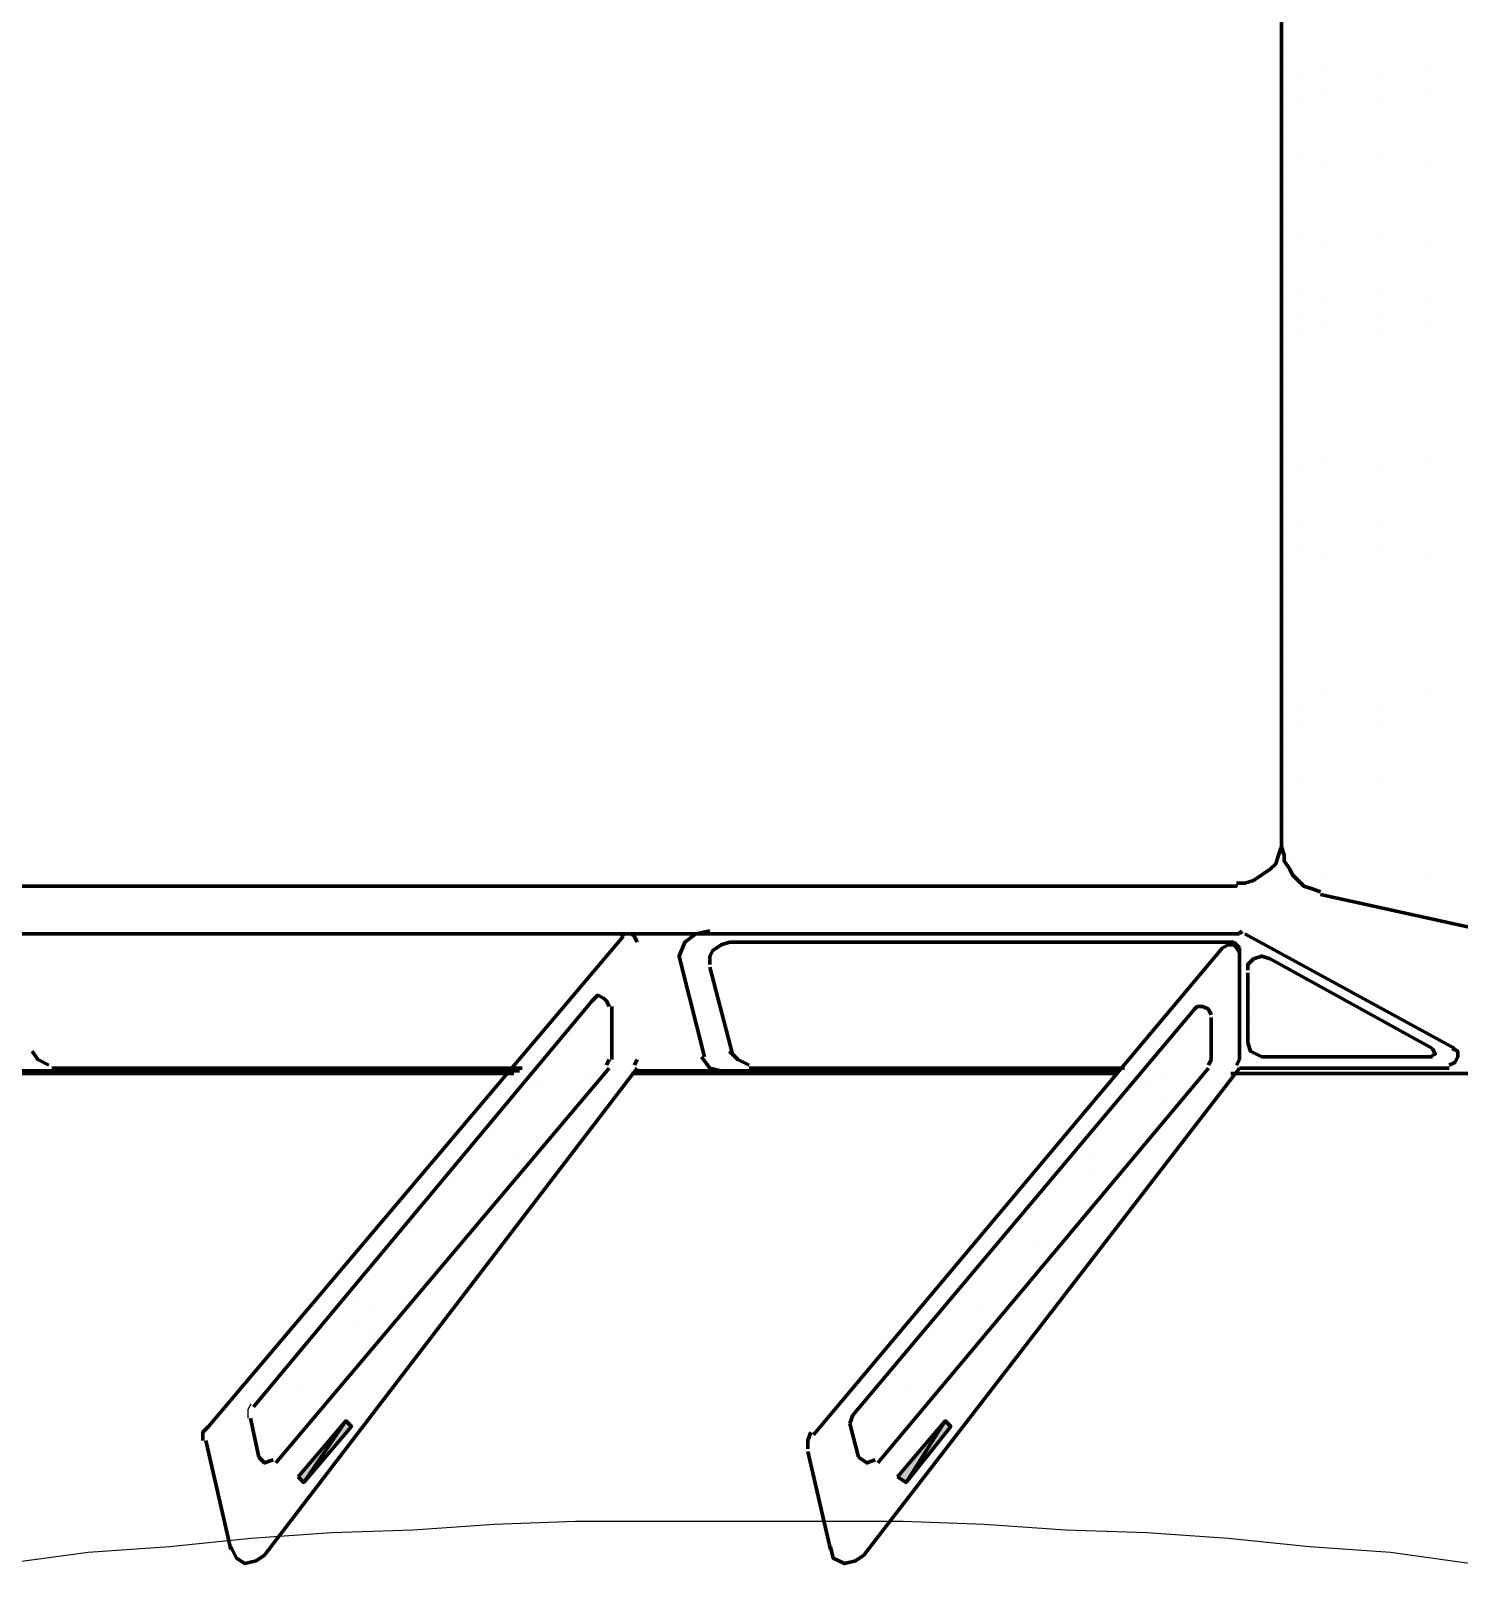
# Model space of a CAD drawing. Header units: millimetres. Extents: x 2273 to 2522, y 1034 to 1187.
# Drawn here: x 2287.945 to 2289.445, y 1107.941 to 1109.557 of the extents above; entities that cross this region are included whole.
import ezdxf

# ---------------------------------------------------------------- set-up
doc = ezdxf.new("R2010")
doc.units = ezdxf.units.MM
doc.linetypes.add('DASHED', pattern=[19.05, 12.7, -6.35])
doc.layers.add('LAYER8', color=8, linetype='Continuous')
doc.layers.add('PAREDES', color=4, linetype='Continuous', lineweight=100)
doc.layers.add('projeção coberta', color=252, linetype='DASHED', lineweight=0)

# ---------------------------------------------------------------- blocks, each defined once
blk = doc.blocks.new('CAR')
at = {"layer": 'projeção coberta', "linetype": 'Continuous'}
for points in [[(75.5446, 144.598), (75.5887, 144.6627), (75.5387, 144.6039), (75.5446, 144.598), (75.5887, 144.6627), (75.5946, 144.6569)], [(76.177, 144.598), (76.2181, 144.6627), (76.1681, 144.6039), (76.177, 144.598), (76.2181, 144.6627), (76.224, 144.6569)]]:
    blk.add_hatch(color=0, dxfattribs=at).paths.add_polyline_path(points)
at = {"layer": 'PAREDES', "color": 0, "linetype": 'Continuous'}
for points in [[(76.5711, 146.3863), (76.5711, 145.2657)], [(76.577, 146.1186), (76.577, 146.1186)], [(76.6123, 146.1186), (76.6123, 146.1186)], [(76.6505, 146.1186), (76.6505, 146.1186)], [(76.6887, 146.1186), (76.6887, 146.1186)], [(76.724, 146.1186), (76.724, 146.1186)], [(76.5946, 146.1069), (76.5946, 146.1069)], [(76.6328, 146.1069), (76.6328, 146.1069)], [(76.6711, 146.1069), (76.6711, 146.1069)], [(76.7093, 146.1069), (76.7093, 146.1069)], [(76.7446, 146.1069), (76.7446, 146.1069)], [(76.577, 146.101), (76.577, 146.101)], [(76.5946, 146.0922), (76.5946, 146.0922)], [(76.6123, 146.101), (76.6123, 146.101)], [(76.6328, 146.0922), (76.6328, 146.0922)], [(76.6505, 146.101), (76.6505, 146.101)], [(76.6711, 146.0922), (76.6711, 146.0922)], [(76.6887, 146.101), (76.6887, 146.101)], [(76.7093, 146.0922), (76.7093, 146.0922)], [(76.724, 146.101), (76.724, 146.101)], [(76.7446, 146.0922), (76.7446, 146.0922)], [(76.577, 146.0804), (76.577, 146.0804)], [(76.5946, 146.0716), (76.5946, 146.0716)], [(76.6123, 146.0804), (76.6123, 146.0804)], [(76.6328, 146.0716), (76.6328, 146.0716)], [(76.6505, 146.0804), (76.6505, 146.0804)], [(76.6711, 146.0716), (76.6711, 146.0716)], [(76.6887, 146.0804), (76.6887, 146.0804)], [(76.7093, 146.0716), (76.7093, 146.0716)], [(76.724, 146.0804), (76.724, 146.0804)], [(76.7446, 146.0716), (76.7446, 146.0716)], [(76.577, 146.0627), (76.577, 146.0627)], [(76.5946, 146.0539), (76.5946, 146.0539)], [(76.6123, 146.0627), (76.6123, 146.0627)], [(76.6328, 146.0539), (76.6328, 146.0539)], [(76.6505, 146.0627), (76.6505, 146.0627)], [(76.6711, 146.0539), (76.6711, 146.0539)], [(76.6887, 146.0627), (76.6887, 146.0627)], [(76.7093, 146.0539), (76.7093, 146.0539)], [(76.724, 146.0627), (76.724, 146.0627)], [(76.7446, 146.0539), (76.7446, 146.0539)], [(76.577, 146.0422), (76.577, 146.0422)], [(76.6123, 146.0422), (76.6123, 146.0422)], [(76.6505, 146.0422), (76.6505, 146.0422)], [(76.6887, 146.0422), (76.6887, 146.0422)], [(76.724, 146.0422), (76.724, 146.0422)], [(76.577, 146.0245), (76.577, 146.0245)], [(76.5946, 146.0333), (76.5946, 146.0333)], [(76.6123, 146.0245), (76.6123, 146.0245)], [(76.6328, 146.0333), (76.6328, 146.0333)], [(76.6505, 146.0245), (76.6505, 146.0245)], [(76.6711, 146.0333), (76.6711, 146.0333)], [(76.6887, 146.0245), (76.6887, 146.0245)], [(76.7093, 146.0333), (76.7093, 146.0333)], [(76.724, 146.0245), (76.724, 146.0245)], [(76.7446, 146.0333), (76.7446, 146.0333)], [(76.577, 146.0069), (76.577, 146.0069)], [(76.5946, 146.0157), (76.5946, 146.0157)], [(76.6123, 146.0069), (76.6123, 146.0069)], [(76.6328, 146.0157), (76.6328, 146.0157)], [(76.6505, 146.0069), (76.6505, 146.0069)], [(76.6711, 146.0157), (76.6711, 146.0157)], [(76.6887, 146.0069), (76.6887, 146.0069)], [(76.7093, 146.0157), (76.7093, 146.0157)], [(76.724, 146.0069), (76.724, 146.0069)], [(76.7446, 146.0157), (76.7446, 146.0157)], [(76.5946, 145.9951), (76.5946, 145.9951)], [(76.6328, 145.9951), (76.6328, 145.9951)], [(76.6711, 145.9951), (76.6711, 145.9951)], [(76.7093, 145.9951), (76.7093, 145.9951)], [(76.7446, 145.9951), (76.7446, 145.9951)], [(76.577, 145.9863), (76.577, 145.9863)], [(76.5946, 145.9775), (76.5946, 145.9775)], [(76.6123, 145.9863), (76.6123, 145.9863)], [(76.6328, 145.9775), (76.6328, 145.9775)], [(76.6505, 145.9863), (76.6505, 145.9863)], [(76.6711, 145.9775), (76.6711, 145.9775)], [(76.6887, 145.9863), (76.6887, 145.9863)], [(76.7093, 145.9775), (76.7093, 145.9775)], [(76.724, 145.9863), (76.724, 145.9863)], [(76.7446, 145.9775), (76.7446, 145.9775)], [(76.577, 145.9686), (76.577, 145.9686)], [(76.5946, 145.9598), (76.5946, 145.9598)], [(76.6123, 145.9686), (76.6123, 145.9686)], [(76.6328, 145.9598), (76.6328, 145.9598)], [(76.6505, 145.9686), (76.6505, 145.9686)], [(76.6711, 145.9598), (76.6711, 145.9598)], [(76.6887, 145.9686), (76.6887, 145.9686)], [(76.7093, 145.9598), (76.7093, 145.9598)], [(76.724, 145.9686), (76.724, 145.9686)], [(76.7446, 145.9598), (76.7446, 145.9598)], [(76.577, 145.948), (76.577, 145.948)], [(76.5946, 145.9422), (76.5946, 145.9422)], [(76.6123, 145.948), (76.6123, 145.948)], [(76.6328, 145.9422), (76.6328, 145.9422)], [(76.6505, 145.948), (76.6505, 145.948)], [(76.6711, 145.9422), (76.6711, 145.9422)], [(76.6887, 145.948), (76.6887, 145.948)], [(76.7093, 145.9422), (76.7093, 145.9422)], [(76.724, 145.948), (76.724, 145.948)], [(76.7446, 145.9422), (76.7446, 145.9422)], [(76.577, 145.9304), (76.577, 145.9304)], [(76.6123, 145.9304), (76.6123, 145.9304)], [(76.6505, 145.9304), (76.6505, 145.9304)], [(76.6887, 145.9304), (76.6887, 145.9304)], [(76.724, 145.9304), (76.724, 145.9304)], [(76.577, 145.9127), (76.577, 145.9127)], [(76.5946, 145.9216), (76.5946, 145.9216)], [(76.6123, 145.9127), (76.6123, 145.9127)], [(76.6328, 145.9216), (76.6328, 145.9216)], [(76.6505, 145.9127), (76.6505, 145.9127)], [(76.6711, 145.9216), (76.6711, 145.9216)], [(76.6887, 145.9127), (76.6887, 145.9127)], [(76.7093, 145.9216), (76.7093, 145.9216)], [(76.724, 145.9127), (76.724, 145.9127)], [(76.7446, 145.9216), (76.7446, 145.9216)], [(76.577, 145.8951), (76.577, 145.8951)], [(76.5946, 145.9039), (76.5946, 145.9039)], [(76.6123, 145.8951), (76.6123, 145.8951)], [(76.6328, 145.9039), (76.6328, 145.9039)], [(76.6505, 145.8951), (76.6505, 145.8951)], [(76.6711, 145.9039), (76.6711, 145.9039)], [(76.6887, 145.8951), (76.6887, 145.8951)], [(76.7093, 145.9039), (76.7093, 145.9039)], [(76.724, 145.8951), (76.724, 145.8951)], [(76.7446, 145.9039), (76.7446, 145.9039)], [(76.5946, 145.8833), (76.5946, 145.8833)], [(76.6328, 145.8833), (76.6328, 145.8833)], [(76.6711, 145.8833), (76.6711, 145.8833)], [(76.7093, 145.8833), (76.7093, 145.8833)], [(76.7446, 145.8833), (76.7446, 145.8833)], [(76.577, 145.8745), (76.577, 145.8745)], [(76.5946, 145.8657), (76.5946, 145.8657)], [(76.6123, 145.8745), (76.6123, 145.8745)], [(76.6328, 145.8657), (76.6328, 145.8657)], [(76.6505, 145.8745), (76.6505, 145.8745)], [(76.6711, 145.8657), (76.6711, 145.8657)], [(76.6887, 145.8745), (76.6887, 145.8745)], [(76.7093, 145.8657), (76.7093, 145.8657)], [(76.724, 145.8745), (76.724, 145.8745)], [(76.7446, 145.8657), (76.7446, 145.8657)], [(76.577, 145.8569), (76.577, 145.8569)], [(76.5946, 145.8451), (76.5946, 145.8451)], [(76.6123, 145.8569), (76.6123, 145.8569)], [(76.6328, 145.8451), (76.6328, 145.8451)], [(76.6505, 145.8569), (76.6505, 145.8569)], [(76.6711, 145.8451), (76.6711, 145.8451)], [(76.6887, 145.8569), (76.6887, 145.8569)], [(76.7093, 145.8451), (76.7093, 145.8451)], [(76.724, 145.8569), (76.724, 145.8569)], [(76.7446, 145.8451), (76.7446, 145.8451)], [(76.577, 145.8363), (76.577, 145.8363)], [(76.6123, 145.8363), (76.6123, 145.8363)], [(76.6505, 145.8363), (76.6505, 145.8363)], [(76.6887, 145.8363), (76.6887, 145.8363)], [(76.724, 145.8363), (76.724, 145.8363)], [(76.577, 145.8186), (76.577, 145.8186)], [(76.5946, 145.8275), (76.5946, 145.8275)], [(76.6123, 145.8186), (76.6123, 145.8186)], [(76.6328, 145.8275), (76.6328, 145.8275)], [(76.6505, 145.8186), (76.6505, 145.8186)], [(76.6711, 145.8275), (76.6711, 145.8275)], [(76.6887, 145.8186), (76.6887, 145.8186)], [(76.7093, 145.8275), (76.7093, 145.8275)], [(76.724, 145.8186), (76.724, 145.8186)], [(76.7446, 145.8275), (76.7446, 145.8275)], [(76.577, 145.798), (76.577, 145.798)], [(76.5946, 145.8098), (76.5946, 145.8098)], [(76.6123, 145.798), (76.6123, 145.798)], [(76.6328, 145.8098), (76.6328, 145.8098)], [(76.6505, 145.798), (76.6505, 145.798)], [(76.6711, 145.8098), (76.6711, 145.8098)], [(76.6887, 145.798), (76.6887, 145.798)], [(76.7093, 145.8098), (76.7093, 145.8098)], [(76.724, 145.798), (76.724, 145.798)], [(76.7446, 145.8098), (76.7446, 145.8098)], [(76.577, 145.7804), (76.577, 145.7804)], [(76.5946, 145.7892), (76.5946, 145.7892)], [(76.6123, 145.7804), (76.6123, 145.7804)], [(76.6328, 145.7892), (76.6328, 145.7892)], [(76.6505, 145.7804), (76.6505, 145.7804)], [(76.6711, 145.7892), (76.6711, 145.7892)], [(76.6887, 145.7804), (76.6887, 145.7804)], [(76.7093, 145.7892), (76.7093, 145.7892)], [(76.724, 145.7804), (76.724, 145.7804)], [(76.7446, 145.7892), (76.7446, 145.7892)], [(76.5946, 145.7716), (76.5946, 145.7716)], [(76.6328, 145.7716), (76.6328, 145.7716)], [(76.6711, 145.7716), (76.6711, 145.7716)], [(76.7093, 145.7716), (76.7093, 145.7716)], [(76.7446, 145.7716), (76.7446, 145.7716)], [(76.577, 145.7627), (76.577, 145.7627)], [(76.5946, 145.7539), (76.5946, 145.7539)], [(76.6123, 145.7627), (76.6123, 145.7627)], [(76.6328, 145.7539), (76.6328, 145.7539)], [(76.6505, 145.7627), (76.6505, 145.7627)], [(76.6711, 145.7539), (76.6711, 145.7539)], [(76.6887, 145.7627), (76.6887, 145.7627)], [(76.7093, 145.7539), (76.7093, 145.7539)], [(76.724, 145.7627), (76.724, 145.7627)], [(76.7446, 145.7539), (76.7446, 145.7539)], [(76.577, 145.7451), (76.577, 145.7451)], [(76.5946, 145.7333), (76.5946, 145.7333)], [(76.6123, 145.7451), (76.6123, 145.7451)], [(76.6328, 145.7333), (76.6328, 145.7333)], [(76.6505, 145.7451), (76.6505, 145.7451)], [(76.6711, 145.7333), (76.6711, 145.7333)], [(76.6887, 145.7451), (76.6887, 145.7451)], [(76.7093, 145.7333), (76.7093, 145.7333)], [(76.724, 145.7451), (76.724, 145.7451)], [(76.7446, 145.7333), (76.7446, 145.7333)], [(76.577, 145.7245), (76.577, 145.7245)], [(76.5946, 145.7157), (76.5946, 145.7157)], [(76.6123, 145.7245), (76.6123, 145.7245)], [(76.6328, 145.7157), (76.6328, 145.7157)], [(76.6505, 145.7245), (76.6505, 145.7245)], [(76.6711, 145.7157), (76.6711, 145.7157)], [(76.6887, 145.7245), (76.6887, 145.7245)], [(76.7093, 145.7157), (76.7093, 145.7157)], [(76.724, 145.7245), (76.724, 145.7245)], [(76.7446, 145.7157), (76.7446, 145.7157)], [(76.577, 145.7069), (76.577, 145.7069)], [(76.6123, 145.7069), (76.6123, 145.7069)], [(76.6505, 145.7069), (76.6505, 145.7069)], [(76.6887, 145.7069), (76.6887, 145.7069)], [(76.724, 145.7069), (76.724, 145.7069)], [(76.577, 145.6863), (76.577, 145.6863)], [(76.5946, 145.698), (76.5946, 145.698)], [(76.6123, 145.6863), (76.6123, 145.6863)], [(76.6328, 145.698), (76.6328, 145.698)], [(76.6505, 145.6863), (76.6505, 145.6863)], [(76.6711, 145.698), (76.6711, 145.698)], [(76.6887, 145.6863), (76.6887, 145.6863)], [(76.7093, 145.698), (76.7093, 145.698)], [(76.724, 145.6863), (76.724, 145.6863)], [(76.7446, 145.698), (76.7446, 145.698)], [(76.577, 145.6686), (76.577, 145.6686)], [(76.5946, 145.6775), (76.5946, 145.6775)], [(76.6123, 145.6686), (76.6123, 145.6686)], [(76.6328, 145.6775), (76.6328, 145.6775)], [(76.6505, 145.6686), (76.6505, 145.6686)], [(76.6711, 145.6775), (76.6711, 145.6775)], [(76.6887, 145.6686), (76.6887, 145.6686)], [(76.7093, 145.6775), (76.7093, 145.6775)], [(76.724, 145.6686), (76.724, 145.6686)], [(76.7446, 145.6775), (76.7446, 145.6775)], [(76.5946, 145.6598), (76.5946, 145.6598)], [(76.6328, 145.6598), (76.6328, 145.6598)], [(76.6711, 145.6598), (76.6711, 145.6598)], [(76.7093, 145.6598), (76.7093, 145.6598)], [(76.7446, 145.6598), (76.7446, 145.6598)], [(76.577, 145.648), (76.577, 145.648)], [(76.5946, 145.6392), (76.5946, 145.6392)], [(76.6123, 145.648), (76.6123, 145.648)], [(76.6328, 145.6392), (76.6328, 145.6392)], [(76.6505, 145.648), (76.6505, 145.648)], [(76.6711, 145.6392), (76.6711, 145.6392)], [(76.6887, 145.648), (76.6887, 145.648)], [(76.7093, 145.6392), (76.7093, 145.6392)], [(76.724, 145.648), (76.724, 145.648)], [(76.7446, 145.6392), (76.7446, 145.6392)], [(76.577, 145.6304), (76.577, 145.6304)], [(76.5946, 145.6216), (76.5946, 145.6216)], [(76.6123, 145.6304), (76.6123, 145.6304)], [(76.6328, 145.6216), (76.6328, 145.6216)], [(76.6505, 145.6304), (76.6505, 145.6304)], [(76.6711, 145.6216), (76.6711, 145.6216)], [(76.6887, 145.6304), (76.6887, 145.6304)], [(76.7093, 145.6216), (76.7093, 145.6216)], [(76.724, 145.6304), (76.724, 145.6304)], [(76.7446, 145.6216), (76.7446, 145.6216)], [(76.577, 145.6127), (76.577, 145.6127)], [(76.6123, 145.6127), (76.6123, 145.6127)], [(76.6505, 145.6127), (76.6505, 145.6127)], [(76.6887, 145.6127), (76.6887, 145.6127)], [(76.724, 145.6127), (76.724, 145.6127)], [(76.577, 145.5951), (76.577, 145.5951)], [(76.5946, 145.601), (76.5946, 145.601)], [(76.6123, 145.5951), (76.6123, 145.5951)], [(76.6328, 145.601), (76.6328, 145.601)], [(76.6505, 145.5951), (76.6505, 145.5951)], [(76.6711, 145.601), (76.6711, 145.601)], [(76.6887, 145.5951), (76.6887, 145.5951)], [(76.7093, 145.601), (76.7093, 145.601)], [(76.724, 145.5951), (76.724, 145.5951)], [(76.7446, 145.601), (76.7446, 145.601)], [(76.577, 145.5745), (76.577, 145.5745)], [(76.5946, 145.5833), (76.5946, 145.5833)], [(76.6123, 145.5745), (76.6123, 145.5745)], [(76.6328, 145.5833), (76.6328, 145.5833)], [(76.6505, 145.5745), (76.6505, 145.5745)], [(76.6711, 145.5833), (76.6711, 145.5833)], [(76.6887, 145.5745), (76.6887, 145.5745)], [(76.7093, 145.5833), (76.7093, 145.5833)], [(76.724, 145.5745), (76.724, 145.5745)], [(76.7446, 145.5833), (76.7446, 145.5833)], [(76.577, 145.5569), (76.577, 145.5569)], [(76.5946, 145.5657), (76.5946, 145.5657)], [(76.6123, 145.5569), (76.6123, 145.5569)], [(76.6328, 145.5657), (76.6328, 145.5657)], [(76.6505, 145.5569), (76.6505, 145.5569)], [(76.6711, 145.5657), (76.6711, 145.5657)], [(76.6887, 145.5569), (76.6887, 145.5569)], [(76.7093, 145.5657), (76.7093, 145.5657)], [(76.724, 145.5569), (76.724, 145.5569)], [(76.7446, 145.5657), (76.7446, 145.5657)], [(76.5946, 145.548), (76.5946, 145.548)], [(76.6328, 145.548), (76.6328, 145.548)], [(76.6711, 145.548), (76.6711, 145.548)], [(76.7093, 145.548), (76.7093, 145.548)], [(76.7446, 145.548), (76.7446, 145.548)], [(76.577, 145.5363), (76.577, 145.5363)], [(76.5946, 145.5275), (76.5946, 145.5275)], [(76.6123, 145.5363), (76.6123, 145.5363)], [(76.6328, 145.5275), (76.6328, 145.5275)], [(76.6505, 145.5363), (76.6505, 145.5363)], [(76.6711, 145.5275), (76.6711, 145.5275)], [(76.6887, 145.5363), (76.6887, 145.5363)], [(76.7093, 145.5275), (76.7093, 145.5275)], [(76.724, 145.5363), (76.724, 145.5363)], [(76.7446, 145.5275), (76.7446, 145.5275)], [(76.577, 145.5186), (76.577, 145.5186)], [(76.5946, 145.5098), (76.5946, 145.5098)], [(76.6123, 145.5186), (76.6123, 145.5186)], [(76.6328, 145.5098), (76.6328, 145.5098)], [(76.6505, 145.5186), (76.6505, 145.5186)], [(76.6711, 145.5098), (76.6711, 145.5098)], [(76.6887, 145.5186), (76.6887, 145.5186)], [(76.7093, 145.5098), (76.7093, 145.5098)], [(76.724, 145.5186), (76.724, 145.5186)], [(76.7446, 145.5098), (76.7446, 145.5098)], [(76.577, 145.501), (76.577, 145.501)], [(76.5946, 145.4892), (76.5946, 145.4892)], [(76.6123, 145.501), (76.6123, 145.501)], [(76.6328, 145.4892), (76.6328, 145.4892)], [(76.6505, 145.501), (76.6505, 145.501)], [(76.6711, 145.4892), (76.6711, 145.4892)], [(76.6887, 145.501), (76.6887, 145.501)], [(76.7093, 145.4892), (76.7093, 145.4892)], [(76.724, 145.501), (76.724, 145.501)], [(76.7446, 145.4892), (76.7446, 145.4892)], [(76.577, 145.4804), (76.577, 145.4804)], [(76.6123, 145.4804), (76.6123, 145.4804)], [(76.6505, 145.4804), (76.6505, 145.4804)], [(76.6887, 145.4804), (76.6887, 145.4804)], [(76.724, 145.4804), (76.724, 145.4804)], [(76.577, 145.4627), (76.577, 145.4627)], [(76.5946, 145.4716), (76.5946, 145.4716)], [(76.6123, 145.4627), (76.6123, 145.4627)], [(76.6328, 145.4716), (76.6328, 145.4716)], [(76.6505, 145.4627), (76.6505, 145.4627)], [(76.6711, 145.4716), (76.6711, 145.4716)], [(76.6887, 145.4627), (76.6887, 145.4627)], [(76.7093, 145.4716), (76.7093, 145.4716)], [(76.724, 145.4627), (76.724, 145.4627)], [(76.7446, 145.4716), (76.7446, 145.4716)], [(76.577, 145.4422), (76.577, 145.4422)], [(76.5946, 145.451), (76.5946, 145.451)], [(76.6123, 145.4422), (76.6123, 145.4422)], [(76.6328, 145.451), (76.6328, 145.451)], [(76.6505, 145.4422), (76.6505, 145.4422)], [(76.6711, 145.451), (76.6711, 145.451)], [(76.6887, 145.4422), (76.6887, 145.4422)], [(76.7093, 145.451), (76.7093, 145.451)], [(76.724, 145.4422), (76.724, 145.4422)], [(76.7446, 145.451), (76.7446, 145.451)], [(76.577, 145.4245), (76.577, 145.4245)], [(76.5946, 145.4363), (76.5946, 145.4363)], [(76.6123, 145.4245), (76.6123, 145.4245)], [(76.6328, 145.4363), (76.6328, 145.4363)], [(76.6505, 145.4245), (76.6505, 145.4245)], [(76.6711, 145.4363), (76.6711, 145.4363)], [(76.6887, 145.4245), (76.6887, 145.4245)], [(76.7093, 145.4363), (76.7093, 145.4363)], [(76.724, 145.4245), (76.724, 145.4245)], [(76.7446, 145.4363), (76.7446, 145.4363)], [(76.5946, 145.4157), (76.5946, 145.4157)], [(76.6328, 145.4157), (76.6328, 145.4157)], [(76.6711, 145.4157), (76.6711, 145.4157)], [(76.7093, 145.4157), (76.7093, 145.4157)], [(76.7446, 145.4157), (76.7446, 145.4157)], [(76.577, 145.4039), (76.577, 145.4039)], [(76.5946, 145.398), (76.5946, 145.398)], [(76.6123, 145.4039), (76.6123, 145.4039)], [(76.6328, 145.398), (76.6328, 145.398)], [(76.6505, 145.4039), (76.6505, 145.4039)], [(76.6711, 145.398), (76.6711, 145.398)], [(76.6887, 145.4039), (76.6887, 145.4039)], [(76.7093, 145.398), (76.7093, 145.398)], [(76.724, 145.4039), (76.724, 145.4039)], [(76.7446, 145.398), (76.7446, 145.398)], [(76.577, 145.3863), (76.577, 145.3863)], [(76.5946, 145.3775), (76.5946, 145.3775)], [(76.6123, 145.3863), (76.6123, 145.3863)], [(76.6328, 145.3775), (76.6328, 145.3775)], [(76.6505, 145.3863), (76.6505, 145.3863)], [(76.6711, 145.3775), (76.6711, 145.3775)], [(76.6887, 145.3863), (76.6887, 145.3863)], [(76.7093, 145.3775), (76.7093, 145.3775)], [(76.724, 145.3863), (76.724, 145.3863)], [(76.7446, 145.3775), (76.7446, 145.3775)], [(76.577, 145.3686), (76.577, 145.3686)], [(76.5946, 145.3598), (76.5946, 145.3598)], [(76.6123, 145.3686), (76.6123, 145.3686)], [(76.6328, 145.3598), (76.6328, 145.3598)], [(76.6505, 145.3686), (76.6505, 145.3686)], [(76.6711, 145.3598), (76.6711, 145.3598)], [(76.6887, 145.3686), (76.6887, 145.3686)], [(76.7093, 145.3598), (76.7093, 145.3598)], [(76.724, 145.3686), (76.724, 145.3686)], [(76.7446, 145.3598), (76.7446, 145.3598)], [(76.577, 145.351), (76.577, 145.351)], [(76.6123, 145.351), (76.6123, 145.351)], [(76.6505, 145.351), (76.6505, 145.351)], [(76.6887, 145.351), (76.6887, 145.351)], [(76.724, 145.351), (76.724, 145.351)], [(76.577, 145.3304), (76.577, 145.3304)], [(76.5946, 145.3392), (76.5946, 145.3392)], [(76.6123, 145.3304), (76.6123, 145.3304)], [(76.6328, 145.3392), (76.6328, 145.3392)], [(76.6505, 145.3304), (76.6505, 145.3304)], [(76.6711, 145.3392), (76.6711, 145.3392)], [(76.6887, 145.3304), (76.6887, 145.3304)], [(76.7093, 145.3392), (76.7093, 145.3392)], [(76.724, 145.3304), (76.724, 145.3304)], [(76.7446, 145.3392), (76.7446, 145.3392)], [(76.577, 145.3127), (76.577, 145.3127)], [(76.5946, 145.3216), (76.5946, 145.3216)], [(76.6123, 145.3127), (76.6123, 145.3127)], [(76.6328, 145.3216), (76.6328, 145.3216)], [(76.6505, 145.3127), (76.6505, 145.3127)], [(76.6711, 145.3216), (76.6711, 145.3216)], [(76.6887, 145.3127), (76.6887, 145.3127)], [(76.7093, 145.3216), (76.7093, 145.3216)], [(76.724, 145.3127), (76.724, 145.3127)], [(76.7446, 145.3216), (76.7446, 145.3216)], [(76.5946, 145.3039), (76.5946, 145.3039)], [(76.6328, 145.3039), (76.6328, 145.3039)], [(76.6711, 145.3039), (76.6711, 145.3039)], [(76.7093, 145.3039), (76.7093, 145.3039)], [(76.7446, 145.3039), (76.7446, 145.3039)], [(76.577, 145.2922), (76.577, 145.2922)], [(76.5946, 145.2833), (76.5946, 145.2833)], [(76.6123, 145.2922), (76.6123, 145.2922)], [(76.6328, 145.2833), (76.6328, 145.2833)], [(76.6505, 145.2922), (76.6505, 145.2922)], [(76.6711, 145.2833), (76.6711, 145.2833)], [(76.6887, 145.2922), (76.6887, 145.2922)], [(76.7093, 145.2833), (76.7093, 145.2833)], [(76.724, 145.2922), (76.724, 145.2922)], [(76.7446, 145.2833), (76.7446, 145.2833)], [(76.524, 145.2275), (76.5328, 145.2275), (76.5417, 145.2304), (76.5505, 145.2363), (76.5593, 145.2422), (76.5652, 145.248), (76.5681, 145.2569), (76.5711, 145.2657), (76.5711, 145.2775)], [(76.524, 145.2275), (76.5328, 145.2275), (76.5417, 145.2304), (76.5505, 145.2363), (76.5593, 145.2422), (76.5652, 145.248), (76.5681, 145.2569), (76.5711, 145.2657), (76.5711, 145.2775)], [(76.5711, 145.2657), (76.574, 145.2569), (76.574, 145.251), (76.5799, 145.2422), (76.5828, 145.2363), (76.5887, 145.2304), (76.5946, 145.2245), (76.6034, 145.2216), (76.6123, 145.2186)], [(76.5711, 145.2657), (76.574, 145.2569), (76.574, 145.251), (76.5799, 145.2422), (76.5828, 145.2363), (76.5887, 145.2304), (76.5946, 145.2245), (76.6034, 145.2216), (76.6123, 145.2186)], [(76.5711, 145.2657), (76.5711, 145.2657)], [(76.577, 145.2745), (76.577, 145.2745)], [(76.5946, 145.2657), (76.5946, 145.2657)], [(76.6123, 145.2745), (76.6123, 145.2745)], [(76.6328, 145.2657), (76.6328, 145.2657)], [(76.6505, 145.2745), (76.6505, 145.2745)], [(76.6711, 145.2657), (76.6711, 145.2657)], [(76.6887, 145.2745), (76.6887, 145.2745)], [(76.7093, 145.2657), (76.7093, 145.2657)], [(76.724, 145.2745), (76.724, 145.2745)], [(76.7446, 145.2657), (76.7446, 145.2657)], [(76.577, 145.2539), (76.577, 145.2539)], [(76.6123, 145.2539), (76.6123, 145.2539)], [(76.6505, 145.2539), (76.6505, 145.2539)], [(76.6887, 145.2539), (76.6887, 145.2539)], [(76.724, 145.2539), (76.724, 145.2539)], [(76.5946, 145.2451), (76.5946, 145.2451)], [(76.6123, 145.2392), (76.6123, 145.2392)], [(76.6328, 145.2451), (76.6328, 145.2451)], [(76.6505, 145.2392), (76.6505, 145.2392)], [(76.6711, 145.2451), (76.6711, 145.2451)], [(76.6887, 145.2392), (76.6887, 145.2392)], [(76.7093, 145.2451), (76.7093, 145.2451)], [(76.724, 145.2392), (76.724, 145.2392)], [(76.7446, 145.2451), (76.7446, 145.2451)], [(74.9828, 145.2245), (76.524, 145.2245), (74.9828, 145.2245)], [(76.5946, 145.2275), (76.5946, 145.2275)], [(76.6123, 145.2186), (76.6123, 145.2186)], [(76.6123, 145.2157), (77.0534, 145.1186)], [(76.6328, 145.2275), (76.6328, 145.2275)], [(76.6505, 145.2186), (76.6505, 145.2186)], [(76.6711, 145.2275), (76.6711, 145.2275)], [(76.6887, 145.2186), (76.6887, 145.2186)], [(76.7093, 145.2275), (76.7093, 145.2275)], [(76.724, 145.2186), (76.724, 145.2186)], [(76.7446, 145.2275), (76.7446, 145.2275)], [(76.6711, 145.2069), (76.6711, 145.2069)], [(76.6887, 145.201), (76.6887, 145.201)], [(76.7093, 145.2069), (76.7093, 145.2069)], [(76.724, 145.201), (76.724, 145.201)], [(76.7446, 145.2069), (76.7446, 145.2069)], [(76.7446, 145.1892), (76.7446, 145.1892)], [(76.527, 145.1745), (75.2328, 145.1745)], [(75.8799, 145.1716), (75.4446, 144.6569)], [(75.8946, 145.1657), (75.8917, 145.1716), (75.8887, 145.1745), (75.8828, 145.1745), (75.877, 145.1716)], [(75.9711, 145.1775), (75.9564, 145.1745), (75.9446, 145.1657), (75.9387, 145.151), (75.9417, 145.1392)], [(75.9917, 145.1657), (75.9828, 145.1627), (75.974, 145.1569), (75.9711, 145.151), (75.9711, 145.1422)], [(76.5211, 145.1657), (75.9917, 145.1657)], [(76.527, 145.1598), (76.5211, 145.1657)], [(76.5299, 145.1745), (76.527, 145.1775)], [(76.5328, 145.1745), (76.7534, 145.0539)], [(76.5093, 145.1598), (76.0799, 144.648)], [(76.527, 145.1539), (76.524, 145.1598), (76.5211, 145.1627), (76.5152, 145.1627), (76.5093, 145.1598)], [(76.527, 145.0422), (76.527, 145.1598)], [(76.5593, 145.148), (76.5505, 145.151), (76.5417, 145.148), (76.5358, 145.1422), (76.5358, 145.1363)], [(75.9417, 145.1392), (75.9652, 145.0451)], [(75.9711, 145.1392), (75.9946, 145.048)], [(76.5358, 145.0598), (76.5358, 145.1333)], [(76.5564, 145.1333), (76.5564, 145.1333)], [(76.5593, 145.148), (76.7299, 145.0539)], [(76.5387, 145.1245), (76.5387, 145.1245)], [(76.577, 145.1245), (76.577, 145.1245)], [(75.8475, 145.1039), (75.4917, 144.6775)], [(75.8652, 145.098), (75.8623, 145.1039), (75.8593, 145.1069), (75.8534, 145.1098), (75.8475, 145.1039)], [(76.5387, 145.1069), (76.5387, 145.1069)], [(76.5564, 145.1157), (76.5564, 145.1157)], [(76.577, 145.1069), (76.577, 145.1069)], [(76.5946, 145.1157), (76.5946, 145.1157)], [(76.6123, 145.1069), (76.6123, 145.1069)], [(75.8446, 145.0951), (75.8446, 145.0951)], [(75.8623, 145.0863), (75.8623, 145.0863)], [(75.8681, 145.0422), (75.8681, 145.098)], [(76.4799, 145.0951), (76.1211, 144.6686)], [(76.4975, 145.0892), (76.4946, 145.0951), (76.4887, 145.098), (76.4828, 145.098), (76.4799, 145.0951)], [(76.4975, 145.0422), (76.4975, 145.0863)], [(76.5387, 145.0863), (76.5387, 145.0863)], [(76.5564, 145.0951), (76.5564, 145.0951)], [(76.577, 145.0863), (76.577, 145.0863)], [(76.5946, 145.0951), (76.5946, 145.0951)], [(76.6123, 145.0863), (76.6123, 145.0863)], [(76.6328, 145.0951), (76.6328, 145.0951)], [(76.6505, 145.0863), (76.6505, 145.0863)], [(75.824, 145.0686), (75.824, 145.0686)], [(75.8446, 145.0775), (75.8446, 145.0775)], [(75.8623, 145.0686), (75.8623, 145.0686)], [(76.4623, 145.0686), (76.4623, 145.0686)], [(76.4828, 145.0775), (76.4828, 145.0775)], [(76.5387, 145.0686), (76.5387, 145.0686)], [(76.5564, 145.0775), (76.5564, 145.0775)], [(76.577, 145.0686), (76.577, 145.0686)], [(76.5946, 145.0775), (76.5946, 145.0775)], [(76.6123, 145.0686), (76.6123, 145.0686)], [(76.6328, 145.0775), (76.6328, 145.0775)], [(76.6505, 145.0686), (76.6505, 145.0686)], [(76.6711, 145.0775), (76.6711, 145.0775)], [(76.6887, 145.0686), (76.6887, 145.0686)], [(75.8446, 145.0569), (75.8446, 145.0569)], [(76.4828, 145.0569), (76.4828, 145.0569)], [(76.5358, 145.0598), (76.5387, 145.051), (76.5505, 145.0451)], [(76.5564, 145.0569), (76.5564, 145.0569)], [(76.5946, 145.0569), (76.5946, 145.0569)], [(76.6328, 145.0569), (76.6328, 145.0569)], [(76.6711, 145.0569), (76.6711, 145.0569)], [(76.7093, 145.0569), (76.7093, 145.0569)], [(76.727, 145.0451), (76.7328, 145.048), (76.7299, 145.0539)], [(76.7475, 145.0363), (76.7534, 145.0392), (76.7564, 145.0451), (76.7564, 145.051), (76.7505, 145.0539)], [(75.2593, 145.051), (75.2652, 145.0422), (75.277, 145.0363)], [(75.8064, 145.0422), (75.8064, 145.0422)], [(75.824, 145.048), (75.824, 145.048)], [(75.8446, 145.0422), (75.8446, 145.0422)], [(75.8623, 145.048), (75.8623, 145.048)], [(75.8623, 145.0363), (75.8652, 145.0422)], [(75.8917, 145.0363), (75.8946, 145.0422)], [(75.8917, 145.0363), (75.8946, 145.0422)], [(75.9623, 145.0451), (75.9711, 145.0333), (75.9828, 145.0304)], [(75.9917, 145.051), (76.0005, 145.0422), (76.0123, 145.0363)], [(76.4446, 145.0422), (76.4446, 145.0422)], [(76.4623, 145.048), (76.4623, 145.048)], [(76.4828, 145.0422), (76.4828, 145.0422)], [(76.4946, 145.0363), (76.4975, 145.0422)], [(76.524, 145.0363), (76.527, 145.0422)], [(76.524, 145.0363), (76.527, 145.0422)], [(76.5505, 145.0451), (76.7299, 145.0451)], [(76.577, 145.048), (76.577, 145.048)], [(76.6123, 145.048), (76.6123, 145.048)], [(76.6505, 145.048), (76.6505, 145.048)], [(76.6887, 145.048), (76.6887, 145.048)], [(76.724, 145.048), (76.724, 145.048)], [(75.7564, 145.0275), (74.5799, 145.0275)], [(75.7652, 145.0275), (74.5799, 145.0275)], [(75.7711, 145.0304), (75.2475, 145.0304)], [(75.774, 145.0333), (75.2799, 145.0333)], [(75.8946, 145.0333), (75.5034, 144.5216)], [(75.8652, 145.0333), (75.5152, 144.6186)], [(75.7887, 145.0304), (75.7887, 145.0304)], [(75.8064, 145.0216), (75.8064, 145.0216)], [(75.824, 145.0304), (75.824, 145.0304)], [(75.8446, 145.0216), (75.8446, 145.0216)], [(76.3975, 145.0275), (75.8887, 145.0275)], [(76.3975, 145.0275), (75.8887, 145.0275)], [(76.4005, 145.0304), (75.8917, 145.0304)], [(76.4064, 145.0333), (76.0123, 145.0333)], [(76.527, 145.0333), (76.1328, 144.5216)], [(76.4946, 145.0333), (76.1475, 144.6186)], [(76.4446, 145.0216), (76.4446, 145.0216)], [(76.4623, 145.0304), (76.4623, 145.0304)], [(76.4828, 145.0216), (76.4828, 145.0216)], [(77.077, 145.0275), (76.5181, 145.0275)], [(76.527, 145.0333), (76.7475, 145.0333)], [(75.7711, 145.0039), (75.7711, 145.0039)], [(75.7887, 145.0127), (75.7887, 145.0127)], [(75.8064, 145.0039), (75.8064, 145.0039)], [(75.824, 145.0127), (75.824, 145.0127)], [(76.4064, 145.0039), (76.4064, 145.0039)], [(76.427, 145.0127), (76.427, 145.0127)], [(76.4446, 145.0039), (76.4446, 145.0039)], [(76.4623, 145.0127), (76.4623, 145.0127)], [(75.7887, 144.9922), (75.7887, 144.9922)], [(75.824, 144.9922), (75.824, 144.9922)], [(76.427, 144.9922), (76.427, 144.9922)], [(75.7711, 144.9833), (75.7711, 144.9833)], [(75.8064, 144.9833), (75.8064, 144.9833)], [(76.4064, 144.9833), (76.4064, 144.9833)], [(76.4446, 144.9833), (76.4446, 144.9833)], [(75.4887, 144.6657), (75.4975, 144.6245)], [(76.1211, 144.6686), (76.1181, 144.6598)], [(75.4446, 144.6569), (75.4387, 144.651), (75.4387, 144.6422)], [(75.5064, 144.6627), (75.5064, 144.6627)], [(75.5064, 144.648), (75.5064, 144.648)], [(75.524, 144.6569), (75.524, 144.6569)], [(75.5387, 144.6039), (75.5446, 144.598), (75.5887, 144.6627), (75.5387, 144.6039)], [(75.5446, 144.6627), (75.5446, 144.6627)], [(75.5446, 144.598), (75.5887, 144.6627), (75.5946, 144.6569), (75.5446, 144.598)], [(76.077, 144.651), (76.074, 144.6422), (76.074, 144.6333)], [(76.1181, 144.6598), (76.127, 144.6245)], [(76.127, 144.6569), (76.127, 144.6569)], [(76.1446, 144.6627), (76.1446, 144.6627)], [(76.1446, 144.648), (76.1446, 144.648)], [(76.1652, 144.6569), (76.1652, 144.6569)], [(76.1681, 144.6039), (76.177, 144.598), (76.2181, 144.6627), (76.1681, 144.6039)], [(76.177, 144.598), (76.2181, 144.6627), (76.224, 144.6569), (76.177, 144.598)], [(76.1828, 144.6627), (76.1828, 144.6627)], [(75.4417, 144.6422), (75.4681, 144.5275)], [(75.524, 144.6363), (75.524, 144.6363)], [(76.127, 144.6363), (76.127, 144.6363)], [(75.4975, 144.6245), (75.5034, 144.6186), (75.5123, 144.6216)], [(75.5064, 144.6275), (75.5064, 144.6275)], [(76.074, 144.6304), (76.0975, 144.5275)], [(76.127, 144.6245), (76.1358, 144.6186), (76.1446, 144.6216)], [(76.1446, 144.6275), (76.1446, 144.6275)], [(75.4681, 144.5304), (75.474, 144.5186), (75.4828, 144.5127), (75.4946, 144.5157), (75.5034, 144.5216)], [(76.0975, 144.5304), (76.1005, 144.5186), (76.1123, 144.5127), (76.124, 144.5157), (76.1328, 144.5216)]]:
    blk.add_lwpolyline(points, dxfattribs=at)

msp = doc.modelspace()

# ---------------------------------------------------------------- linework, layer by layer
at = {"layer": 'LAYER8', "color": 0, "linetype": 'Continuous'}
for points in [[(2288.4372, 1108.4089), (2288.4372, 1108.4089)], [(2288.4755, 1108.4089), (2288.4755, 1108.4089)], [(2289.0755, 1108.4089), (2289.0755, 1108.4089)], [(2289.1137, 1108.4089), (2289.1137, 1108.4089)], [(2288.4372, 1108.3913), (2288.4372, 1108.3913)], [(2288.4578, 1108.4001), (2288.4578, 1108.4001)], [(2288.4755, 1108.3913), (2288.4755, 1108.3913)], [(2289.0755, 1108.3913), (2289.0755, 1108.3913)], [(2289.0931, 1108.4001), (2289.0931, 1108.4001)], [(2289.1137, 1108.3913), (2289.1137, 1108.3913)], [(2288.4196, 1108.3795), (2288.4196, 1108.3795)], [(2288.4578, 1108.3795), (2288.4578, 1108.3795)], [(2289.0549, 1108.3795), (2289.0549, 1108.3795)], [(2289.0931, 1108.3795), (2289.0931, 1108.3795)], [(2288.399, 1108.3707), (2288.399, 1108.3707)], [(2288.4196, 1108.3618), (2288.4196, 1108.3618)], [(2288.4372, 1108.3707), (2288.4372, 1108.3707)], [(2288.4578, 1108.3618), (2288.4578, 1108.3618)], [(2289.0372, 1108.3707), (2289.0372, 1108.3707)], [(2289.0549, 1108.3618), (2289.0549, 1108.3618)], [(2289.0755, 1108.3707), (2289.0755, 1108.3707)], [(2288.3813, 1108.3442), (2288.3813, 1108.3442)], [(2288.399, 1108.353), (2288.399, 1108.353)], [(2288.4196, 1108.3442), (2288.4196, 1108.3442)], [(2288.4372, 1108.353), (2288.4372, 1108.353)], [(2289.0166, 1108.3442), (2289.0166, 1108.3442)], [(2289.0372, 1108.353), (2289.0372, 1108.353)], [(2289.0549, 1108.3442), (2289.0549, 1108.3442)], [(2289.0755, 1108.353), (2289.0755, 1108.353)], [(2288.399, 1108.3324), (2288.399, 1108.3324)], [(2288.4372, 1108.3324), (2288.4372, 1108.3324)], [(2289.0372, 1108.3324), (2289.0372, 1108.3324)], [(2288.3608, 1108.3148), (2288.3608, 1108.3148)], [(2288.3813, 1108.3236), (2288.3813, 1108.3236)], [(2288.399, 1108.3148), (2288.399, 1108.3148)], [(2288.4196, 1108.3236), (2288.4196, 1108.3236)], [(2289.0019, 1108.3148), (2289.0019, 1108.3148)], [(2289.0166, 1108.3236), (2289.0166, 1108.3236)], [(2289.0372, 1108.3148), (2289.0372, 1108.3148)], [(2289.0549, 1108.3236), (2289.0549, 1108.3236)], [(2288.3431, 1108.306), (2288.3431, 1108.306)], [(2288.3608, 1108.2942), (2288.3608, 1108.2942)], [(2288.3813, 1108.306), (2288.3813, 1108.306)], [(2288.399, 1108.2942), (2288.399, 1108.2942)], [(2288.9813, 1108.306), (2288.9813, 1108.306)], [(2289.0019, 1108.2942), (2289.0019, 1108.2942)], [(2289.0166, 1108.306), (2289.0166, 1108.306)], [(2288.3255, 1108.2795), (2288.3255, 1108.2795)], [(2288.3431, 1108.2883), (2288.3431, 1108.2883)], [(2288.3608, 1108.2795), (2288.3608, 1108.2795)], [(2288.3813, 1108.2883), (2288.3813, 1108.2883)], [(2288.9637, 1108.2795), (2288.9637, 1108.2795)], [(2288.9813, 1108.2883), (2288.9813, 1108.2883)], [(2289.0019, 1108.2795), (2289.0019, 1108.2795)], [(2289.0166, 1108.2883), (2289.0166, 1108.2883)], [(2288.3431, 1108.2677), (2288.3431, 1108.2677)], [(2288.3813, 1108.2677), (2288.3813, 1108.2677)], [(2288.9813, 1108.2677), (2288.9813, 1108.2677)], [(2288.3049, 1108.2501), (2288.3049, 1108.2501)], [(2288.3255, 1108.2589), (2288.3255, 1108.2589)], [(2288.3431, 1108.2501), (2288.3431, 1108.2501)], [(2288.3608, 1108.2589), (2288.3608, 1108.2589)], [(2288.9431, 1108.2501), (2288.9431, 1108.2501)], [(2288.9637, 1108.2589), (2288.9637, 1108.2589)], [(2288.9813, 1108.2501), (2288.9813, 1108.2501)], [(2289.0019, 1108.2589), (2289.0019, 1108.2589)], [(2288.2872, 1108.2413), (2288.2872, 1108.2413)], [(2288.3049, 1108.2295), (2288.3049, 1108.2295)], [(2288.3255, 1108.2413), (2288.3255, 1108.2413)], [(2288.3431, 1108.2295), (2288.3431, 1108.2295)], [(2288.9255, 1108.2413), (2288.9255, 1108.2413)], [(2288.9431, 1108.2295), (2288.9431, 1108.2295)], [(2288.9637, 1108.2413), (2288.9637, 1108.2413)], [(2288.9813, 1108.2295), (2288.9813, 1108.2295)], [(2288.2872, 1108.2207), (2288.2872, 1108.2207)], [(2288.3255, 1108.2207), (2288.3255, 1108.2207)], [(2288.9255, 1108.2207), (2288.9255, 1108.2207)], [(2288.9637, 1108.2207), (2288.9637, 1108.2207)], [(2288.2696, 1108.2118), (2288.2696, 1108.2118)], [(2288.2872, 1108.203), (2288.2872, 1108.203)], [(2288.3049, 1108.2118), (2288.3049, 1108.2118)], [(2288.3255, 1108.203), (2288.3255, 1108.203)], [(2288.9049, 1108.2118), (2288.9049, 1108.2118)], [(2288.9255, 1108.203), (2288.9255, 1108.203)], [(2288.9431, 1108.2118), (2288.9431, 1108.2118)], [(2288.249, 1108.1824), (2288.249, 1108.1824)], [(2288.2696, 1108.1942), (2288.2696, 1108.1942)], [(2288.2872, 1108.1824), (2288.2872, 1108.1824)], [(2288.3049, 1108.1942), (2288.3049, 1108.1942)], [(2288.8872, 1108.1824), (2288.8872, 1108.1824)], [(2288.9049, 1108.1942), (2288.9049, 1108.1942)], [(2288.9255, 1108.1824), (2288.9255, 1108.1824)], [(2288.9431, 1108.1942), (2288.9431, 1108.1942)], [(2288.2313, 1108.1736), (2288.2313, 1108.1736)], [(2288.249, 1108.1648), (2288.249, 1108.1648)], [(2288.2696, 1108.1736), (2288.2696, 1108.1736)], [(2288.2872, 1108.1648), (2288.2872, 1108.1648)], [(2288.8872, 1108.1648), (2288.8872, 1108.1648)], [(2288.9049, 1108.1736), (2288.9049, 1108.1736)], [(2288.9255, 1108.1648), (2288.9255, 1108.1648)], [(2288.2313, 1108.156), (2288.2313, 1108.156)], [(2288.2696, 1108.156), (2288.2696, 1108.156)], [(2288.8696, 1108.156), (2288.8696, 1108.156)], [(2288.9049, 1108.156), (2288.9049, 1108.156)], [(2288.2108, 1108.1471), (2288.2108, 1108.1471)], [(2288.2313, 1108.1354), (2288.2313, 1108.1354)], [(2288.249, 1108.1471), (2288.249, 1108.1471)], [(2288.2696, 1108.1354), (2288.2696, 1108.1354)], [(2288.8519, 1108.1471), (2288.8519, 1108.1471)], [(2288.8696, 1108.1354), (2288.8696, 1108.1354)], [(2288.8872, 1108.1471), (2288.8872, 1108.1471)], [(2288.1931, 1108.1177), (2288.1931, 1108.1177)], [(2288.2108, 1108.1295), (2288.2108, 1108.1295)], [(2288.2313, 1108.1177), (2288.2313, 1108.1177)], [(2288.249, 1108.1295), (2288.249, 1108.1295)], [(2288.8313, 1108.1177), (2288.8313, 1108.1177)], [(2288.8519, 1108.1295), (2288.8519, 1108.1295)], [(2288.8696, 1108.1177), (2288.8696, 1108.1177)], [(2288.8872, 1108.1295), (2288.8872, 1108.1295)], [(2288.1755, 1108.1148), (2288.1725, 1108.1089), (2288.1725, 1108.1001)], [(2288.2108, 1108.1089), (2288.2108, 1108.1089)], [(2288.8519, 1108.1089), (2288.8519, 1108.1089)], [(2289.4549, 1107.9471), (2289.3725, 1107.9589), (2289.2872, 1107.9648), (2289.2019, 1107.9736), (2289.1166, 1107.9795), (2289.0313, 1107.9824), (2288.9461, 1107.9883), (2288.8608, 1107.9913), (2288.7755, 1107.9913), (2288.6872, 1107.9913), (2288.6019, 1107.9913), (2288.5166, 1107.9913), (2288.4313, 1107.9883), (2288.3461, 1107.9824), (2288.2608, 1107.9795), (2288.1755, 1107.9736), (2288.0902, 1107.9648), (2288.0049, 1107.9589), (2287.9196, 1107.9471), (2287.8372, 1107.9383)]]:
    msp.add_lwpolyline(points, dxfattribs=at)

# ---------------------------------------------------------------- block references
at = {"layer": 'LAYER8', "linetype": 'ByBlock'}
msp.add_blockref('CAR', (2212.6867, 963.4344), dxfattribs=at)

doc.saveas('drawing.dxf')
